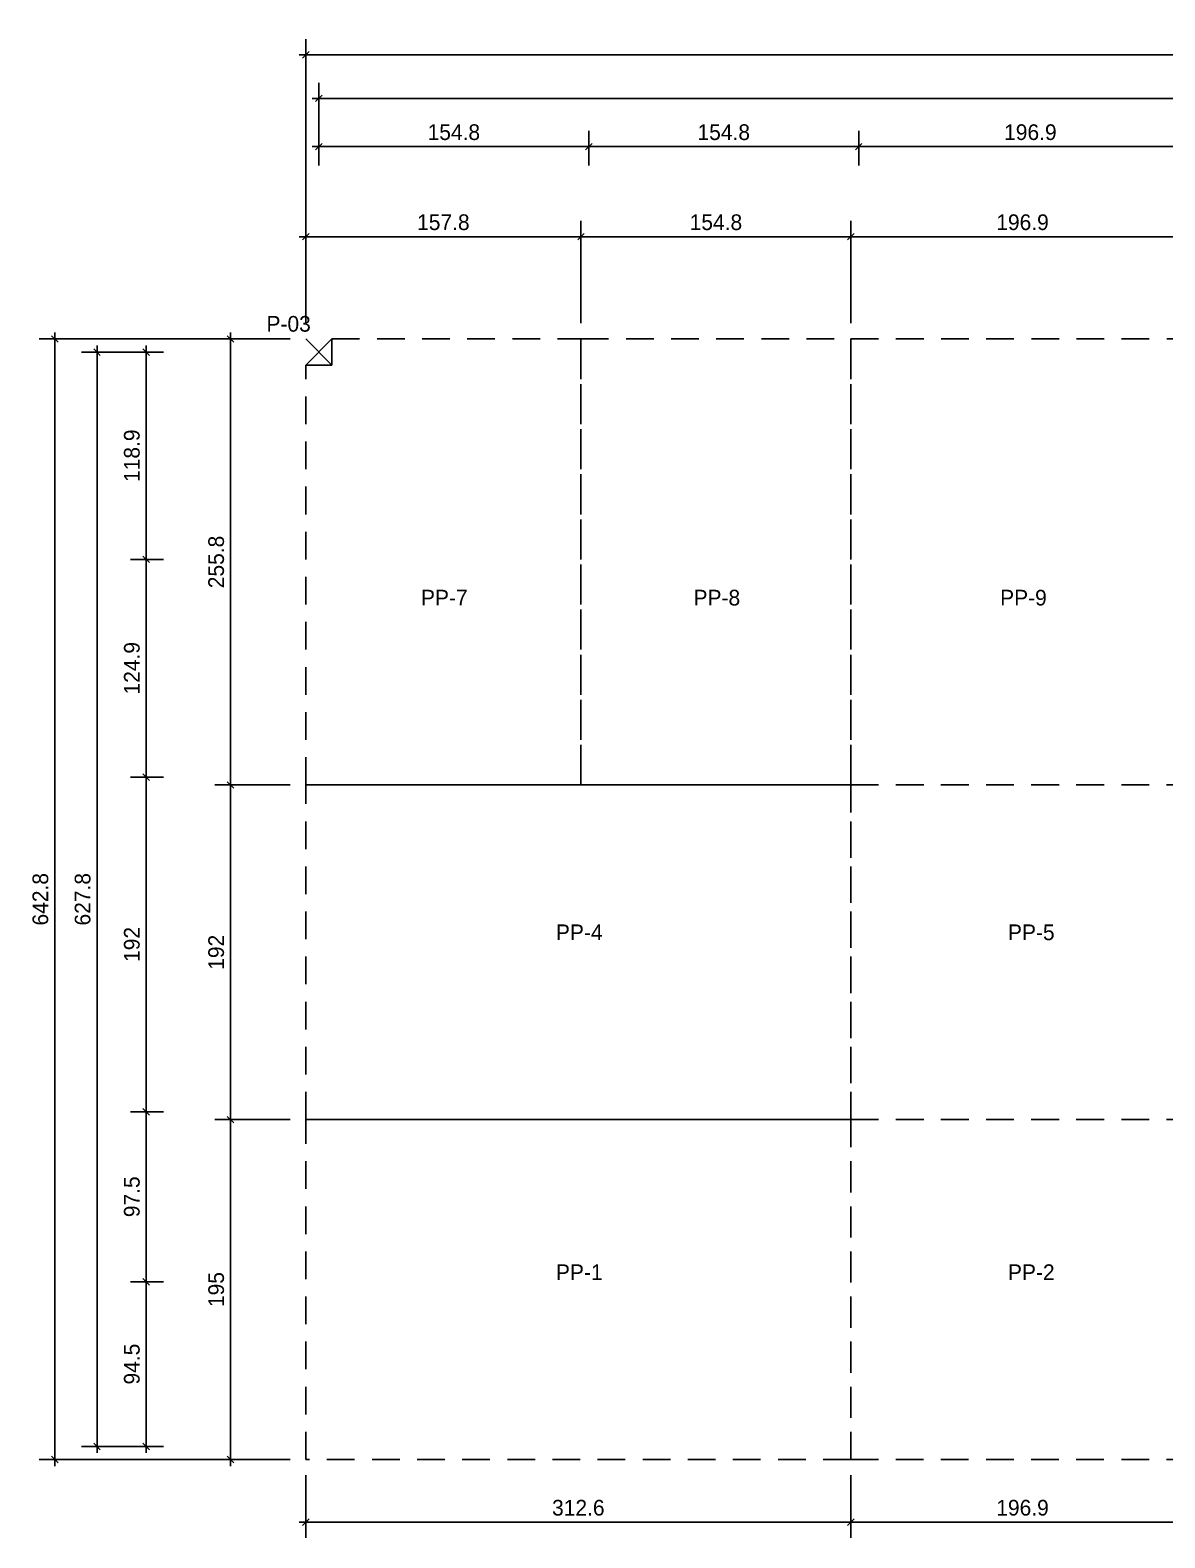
# Model space of a CAD drawing. Header units: millimetres. Extents: x 19442 to 19711, y 4351 to 4752.
# Drawn here: x 19442.45 to 19448.96, y 4515.34 to 4523.99 of the extents above; entities that cross this region are included whole.
import ezdxf

# ---------------------------------------------------------------- set-up
doc = ezdxf.new("R2010")
doc.units = ezdxf.units.MM
doc.set_wipeout_variables(frame=1)
doc.linetypes.add('HIDDEN2', pattern=[4.7625, 3.175, -1.5875])
for name, color, linetype in [('0 @ 0.5', 7, 'Continuous'), ('PROYECCION DE PANELES', 4, 'Continuous'), ('TEXTO @ 0.5', 2, 'Continuous')]:
    doc.layers.add(name, color=color, linetype=linetype)
doc.styles.add('century gothic', font='GOTHIC.TTF')
doc.dimstyles.new('ANOTATIVE CM SMCONSTRUCCIONES', dxfattribs={"dimscale": 0, "dimtxt": 0.18, "dimasz": 0.15, "dimexe": 0.18, "dimexo": 0.18, "dimgap": 0.07, "dimtad": 1, "dimdec": 1, "dimlfac": 100, "dimdsep": 46, "dimtxsty": 'century gothic', "dimblk1": 'FLECHA1', "dimblk2": 'FLECHA1', "dimsah": 1, "dimcen": 0.18, "dimdle": 0.075, "dimclrd": 1, "dimclre": 1, "dimclrt": 2, "dimaunit": 1, "dimadec": 0, "dimazin": 2, "dimtfac": 0.75, "dimtdec": 1, "dimtix": 1, "dimtmove": 2, "dimatfit": 3, "dimfxl": 0.09, "dimtvp": 1.5, "dimtfill": 1, "dimtolj": 1, "dimtzin": 0, "dimarcsym": 0})

# ---------------------------------------------------------------- blocks, each defined once
blk = doc.blocks.new('FLECHA1')
at = {"color": 1}
blk.add_line((-1, 0), (0.5, 0), dxfattribs=at)
at = {"color": 4}
blk.add_line((-0.25, -0.25), (0.25, 0.25), dxfattribs=at)
blk = doc.blocks.new('*D384')
at = {"color": 1, "lineweight": -2, "transparency": 16777216}
for p, q in [((19444.108, 4523.2156), (19444.108, 4523.4145)), ((19445.6561, 4523.2156), (19445.6561, 4523.4145)), ((19444.183, 4523.3245), (19445.5811, 4523.3245))]:
    blk.add_line(p, q, dxfattribs=at)
at = {"layer": 'Defpoints', "color": 0, "transparency": 16777216}
for p in [(19445.6561, 4523.3245), (19444.108, 4523.1256), (19445.6561, 4523.1256)]:
    blk.add_point(p, dxfattribs=at)
at = {"color": 1, "lineweight": -2, "transparency": 16777216, "xscale": 0.075, "yscale": 0.075, "zscale": 0.075, "rotation": 180}
blk.add_blockref('FLECHA1', (19444.108, 4523.3245), dxfattribs=at)
at = {"color": 1, "lineweight": -2, "transparency": 16777216, "xscale": 0.075, "yscale": 0.075, "zscale": 0.075}
blk.add_blockref('FLECHA1', (19445.6561, 4523.3245), dxfattribs=at)
at = {"color": 2, "transparency": 16777216, "insert": (19444.8821, 4523.4068), "char_height": 0.09, "attachment_point": 5, "style": 'century gothic', "bg_fill": 3, "box_fill_scale": 1.1, "bg_fill_color": 256, "bg_fill_true_color": 13158600, "bg_fill_transparency": 0}
blk.add_mtext('\\A1;154.8', dxfattribs=at)
blk = doc.blocks.new('*D385')
at = {"color": 1, "lineweight": -2, "transparency": 16777216}
for p, q in [((19445.6561, 4523.2156), (19445.6561, 4523.4145)), ((19447.2042, 4523.2156), (19447.2042, 4523.4145)), ((19445.7311, 4523.3245), (19447.1292, 4523.3245))]:
    blk.add_line(p, q, dxfattribs=at)
at = {"layer": 'Defpoints', "color": 0, "transparency": 16777216}
for p in [(19447.2042, 4523.3245), (19445.6561, 4523.1256), (19447.2042, 4523.1256)]:
    blk.add_point(p, dxfattribs=at)
at = {"color": 1, "lineweight": -2, "transparency": 16777216, "xscale": 0.075, "yscale": 0.075, "zscale": 0.075, "rotation": 180}
blk.add_blockref('FLECHA1', (19445.6561, 4523.3245), dxfattribs=at)
at = {"color": 1, "lineweight": -2, "transparency": 16777216, "xscale": 0.075, "yscale": 0.075, "zscale": 0.075}
blk.add_blockref('FLECHA1', (19447.2042, 4523.3245), dxfattribs=at)
at = {"color": 2, "transparency": 16777216, "insert": (19446.4302, 4523.4068), "char_height": 0.09, "attachment_point": 5, "style": 'century gothic', "bg_fill": 3, "box_fill_scale": 1.1, "bg_fill_color": 256, "bg_fill_true_color": 13158600, "bg_fill_transparency": 0}
blk.add_mtext('\\A1;154.8', dxfattribs=at)
blk = doc.blocks.new('*D386')
at = {"color": 1, "lineweight": -2, "transparency": 16777216}
for p, q in [((19447.2042, 4523.33), (19447.2042, 4523.4145)), ((19449.173, 4523.3197), (19449.173, 4523.4145)), ((19447.2792, 4523.3245), (19449.098, 4523.3245))]:
    blk.add_line(p, q, dxfattribs=at)
at = {"layer": 'Defpoints', "color": 0, "transparency": 16777216}
for p in [(19449.173, 4523.3245), (19447.2042, 4523.24), (19449.173, 4523.2297)]:
    blk.add_point(p, dxfattribs=at)
at = {"color": 1, "lineweight": -2, "transparency": 16777216, "xscale": 0.075, "yscale": 0.075, "zscale": 0.075, "rotation": 180}
blk.add_blockref('FLECHA1', (19447.2042, 4523.3245), dxfattribs=at)
at = {"color": 1, "lineweight": -2, "transparency": 16777216, "xscale": 0.075, "yscale": 0.075, "zscale": 0.075}
blk.add_blockref('FLECHA1', (19449.173, 4523.3245), dxfattribs=at)
at = {"color": 2, "transparency": 16777216, "insert": (19448.1886, 4523.4068), "char_height": 0.09, "attachment_point": 5, "style": 'century gothic', "bg_fill": 3, "box_fill_scale": 1.1, "bg_fill_color": 256, "bg_fill_true_color": 13158600, "bg_fill_transparency": 0}
blk.add_mtext('\\A1;196.9', dxfattribs=at)
blk = doc.blocks.new('*D390')
at = {"color": 1, "lineweight": -2, "transparency": 16777216}
for p, q in [((19444.108, 4523.33), (19444.108, 4523.6913)), ((19454.2379, 4523.2156), (19454.2379, 4523.6913)), ((19444.183, 4523.6013), (19454.1629, 4523.6013))]:
    blk.add_line(p, q, dxfattribs=at)
at = {"layer": 'Defpoints', "color": 0, "transparency": 16777216}
for p in [(19454.2379, 4523.6013), (19444.108, 4523.24), (19454.2379, 4523.1256)]:
    blk.add_point(p, dxfattribs=at)
at = {"color": 1, "lineweight": -2, "transparency": 16777216, "xscale": 0.075, "yscale": 0.075, "zscale": 0.075, "rotation": 180}
blk.add_blockref('FLECHA1', (19444.108, 4523.6013), dxfattribs=at)
at = {"color": 1, "lineweight": -2, "transparency": 16777216, "xscale": 0.075, "yscale": 0.075, "zscale": 0.075}
blk.add_blockref('FLECHA1', (19454.2379, 4523.6013), dxfattribs=at)
at = {"color": 2, "transparency": 16777216, "insert": (19449.173, 4523.6835), "char_height": 0.09, "attachment_point": 5, "style": 'century gothic', "bg_fill": 3, "box_fill_scale": 1.1, "bg_fill_color": 256, "bg_fill_true_color": 13158600, "bg_fill_transparency": 0}
blk.add_mtext('\\A1;1013', dxfattribs=at)
blk = doc.blocks.new('*D391')
at = {"color": 1, "lineweight": -2, "transparency": 16777216}
for p, q in [((19443.2163, 4522.1459), (19443.0282, 4522.1459)), ((19443.1182, 4522.0709), (19443.1182, 4521.0317)), ((19443.2163, 4520.9567), (19443.0282, 4520.9567))]:
    blk.add_line(p, q, dxfattribs=at)
at = {"layer": 'Defpoints', "color": 0, "transparency": 16777216}
for p in [(19443.3063, 4522.1459), (19443.1182, 4520.9567), (19443.3063, 4520.9567)]:
    blk.add_point(p, dxfattribs=at)
at = {"color": 1, "lineweight": -2, "transparency": 16777216, "xscale": 0.075, "yscale": 0.075, "zscale": 0.075}
for p, rotation in [((19443.1182, 4522.1459), 90), ((19443.1182, 4520.9567), 270)]:
    blk.add_blockref('FLECHA1', p, dxfattribs=dict(at, rotation=rotation))
at = {"color": 2, "transparency": 16777216, "insert": (19443.0359, 4521.5513), "char_height": 0.09, "attachment_point": 5, "rotation": 90, "style": 'century gothic', "bg_fill": 3, "box_fill_scale": 1.1, "bg_fill_color": 256, "bg_fill_true_color": 13158600, "bg_fill_transparency": 0}
blk.add_mtext('\\A1;118.9', dxfattribs=at)
blk = doc.blocks.new('*D392')
at = {"color": 1, "lineweight": -2, "transparency": 16777216}
for p, q in [((19443.2163, 4520.9567), (19443.0282, 4520.9567)), ((19443.1182, 4520.8817), (19443.1182, 4519.7825)), ((19443.2163, 4519.7075), (19443.0282, 4519.7075))]:
    blk.add_line(p, q, dxfattribs=at)
at = {"layer": 'Defpoints', "color": 0, "transparency": 16777216}
for p in [(19443.3063, 4520.9567), (19443.1182, 4519.7075), (19443.3063, 4519.7075)]:
    blk.add_point(p, dxfattribs=at)
at = {"color": 1, "lineweight": -2, "transparency": 16777216, "xscale": 0.075, "yscale": 0.075, "zscale": 0.075}
for p, rotation in [((19443.1182, 4520.9567), 90), ((19443.1182, 4519.7075), 270)]:
    blk.add_blockref('FLECHA1', p, dxfattribs=dict(at, rotation=rotation))
at = {"color": 2, "transparency": 16777216, "insert": (19443.0359, 4520.3321), "char_height": 0.09, "attachment_point": 5, "rotation": 90, "style": 'century gothic', "bg_fill": 3, "box_fill_scale": 1.1, "bg_fill_color": 256, "bg_fill_true_color": 13158600, "bg_fill_transparency": 0}
blk.add_mtext('\\A1;124.9', dxfattribs=at)
blk = doc.blocks.new('*D393')
at = {"color": 1, "lineweight": -2, "transparency": 16777216}
for p, q in [((19443.2163, 4519.7075), (19443.0282, 4519.7075)), ((19443.1182, 4519.6325), (19443.1182, 4517.8625)), ((19443.2163, 4517.7875), (19443.0282, 4517.7875))]:
    blk.add_line(p, q, dxfattribs=at)
at = {"layer": 'Defpoints', "color": 0, "transparency": 16777216}
for p in [(19443.3063, 4519.7075), (19443.1182, 4517.7875), (19443.3063, 4517.7875)]:
    blk.add_point(p, dxfattribs=at)
at = {"color": 1, "lineweight": -2, "transparency": 16777216, "xscale": 0.075, "yscale": 0.075, "zscale": 0.075}
for p, rotation in [((19443.1182, 4519.7075), 90), ((19443.1182, 4517.7875), 270)]:
    blk.add_blockref('FLECHA1', p, dxfattribs=dict(at, rotation=rotation))
at = {"color": 2, "transparency": 16777216, "insert": (19443.0359, 4518.7475), "char_height": 0.09, "attachment_point": 5, "rotation": 90, "style": 'century gothic', "bg_fill": 3, "box_fill_scale": 1.1, "bg_fill_color": 256, "bg_fill_true_color": 13158600, "bg_fill_transparency": 0}
blk.add_mtext('\\A1;192', dxfattribs=at)
blk = doc.blocks.new('*D394')
at = {"color": 1, "lineweight": -2, "transparency": 16777216}
for p, q in [((19443.2163, 4522.1459), (19442.7458, 4522.1459)), ((19442.8358, 4522.0709), (19442.8358, 4515.9425)), ((19443.2163, 4515.8675), (19442.7458, 4515.8675))]:
    blk.add_line(p, q, dxfattribs=at)
at = {"layer": 'Defpoints', "color": 0, "transparency": 16777216}
for p in [(19443.3063, 4522.1459), (19442.8358, 4515.8675), (19443.3063, 4515.8675)]:
    blk.add_point(p, dxfattribs=at)
at = {"color": 1, "lineweight": -2, "transparency": 16777216, "xscale": 0.075, "yscale": 0.075, "zscale": 0.075}
for p, rotation in [((19442.8358, 4522.1459), 90), ((19442.8358, 4515.8675), 270)]:
    blk.add_blockref('FLECHA1', p, dxfattribs=dict(at, rotation=rotation))
at = {"color": 2, "transparency": 16777216, "insert": (19442.7535, 4519.0067), "char_height": 0.09, "attachment_point": 5, "rotation": 90, "style": 'century gothic', "bg_fill": 3, "box_fill_scale": 1.1, "bg_fill_color": 256, "bg_fill_true_color": 13158600, "bg_fill_transparency": 0}
blk.add_mtext('\\A1;627.8', dxfattribs=at)
blk = doc.blocks.new('*D405')
at = {"color": 1, "lineweight": -2, "transparency": 16777216}
for p, q in [((19445.6561, 4523.2156), (19445.6561, 4523.4145)), ((19447.2042, 4523.2156), (19447.2042, 4523.4145)), ((19445.7311, 4523.3245), (19447.1292, 4523.3245))]:
    blk.add_line(p, q, dxfattribs=at)
at = {"layer": 'Defpoints', "color": 0, "transparency": 16777216}
for p in [(19447.2042, 4523.3245), (19445.6561, 4523.1256), (19447.2042, 4523.1256)]:
    blk.add_point(p, dxfattribs=at)
at = {"color": 1, "lineweight": -2, "transparency": 16777216, "xscale": 0.075, "yscale": 0.075, "zscale": 0.075, "rotation": 180}
blk.add_blockref('FLECHA1', (19445.6561, 4523.3245), dxfattribs=at)
at = {"color": 1, "lineweight": -2, "transparency": 16777216, "xscale": 0.075, "yscale": 0.075, "zscale": 0.075}
blk.add_blockref('FLECHA1', (19447.2042, 4523.3245), dxfattribs=at)
at = {"color": 2, "transparency": 16777216, "insert": (19446.4302, 4523.4068), "char_height": 0.09, "attachment_point": 5, "style": 'century gothic', "bg_fill": 3, "box_fill_scale": 1.1, "bg_fill_color": 256, "bg_fill_true_color": 13158600, "bg_fill_transparency": 0}
blk.add_mtext('\\A1;154.8', dxfattribs=at)
blk = doc.blocks.new('*D406')
at = {"color": 1, "lineweight": -2, "transparency": 16777216}
for p, q in [((19447.2042, 4523.2156), (19447.2042, 4523.4145)), ((19449.173, 4523.2156), (19449.173, 4523.4145)), ((19447.2792, 4523.3245), (19449.098, 4523.3245))]:
    blk.add_line(p, q, dxfattribs=at)
at = {"layer": 'Defpoints', "color": 0, "transparency": 16777216}
for p in [(19449.173, 4523.3245), (19447.2042, 4523.1256), (19449.173, 4523.1256)]:
    blk.add_point(p, dxfattribs=at)
at = {"color": 1, "lineweight": -2, "transparency": 16777216, "xscale": 0.075, "yscale": 0.075, "zscale": 0.075, "rotation": 180}
blk.add_blockref('FLECHA1', (19447.2042, 4523.3245), dxfattribs=at)
at = {"color": 1, "lineweight": -2, "transparency": 16777216, "xscale": 0.075, "yscale": 0.075, "zscale": 0.075}
blk.add_blockref('FLECHA1', (19449.173, 4523.3245), dxfattribs=at)
at = {"color": 2, "transparency": 16777216, "insert": (19448.1886, 4523.4068), "char_height": 0.09, "attachment_point": 5, "style": 'century gothic', "bg_fill": 3, "box_fill_scale": 1.1, "bg_fill_color": 256, "bg_fill_true_color": 13158600, "bg_fill_transparency": 0}
blk.add_mtext('\\A1;196.9', dxfattribs=at)
blk = doc.blocks.new('*D410')
at = {"color": 1, "lineweight": -2, "transparency": 16777216}
for p, q in [((19443.2163, 4517.7875), (19443.0282, 4517.7875)), ((19443.1182, 4517.7125), (19443.1182, 4516.8875)), ((19443.2163, 4516.8125), (19443.0282, 4516.8125))]:
    blk.add_line(p, q, dxfattribs=at)
at = {"layer": 'Defpoints', "color": 0, "transparency": 16777216}
for p in [(19443.3063, 4517.7875), (19443.1182, 4516.8125), (19443.3063, 4516.8125)]:
    blk.add_point(p, dxfattribs=at)
at = {"color": 1, "lineweight": -2, "transparency": 16777216, "xscale": 0.075, "yscale": 0.075, "zscale": 0.075}
for p, rotation in [((19443.1182, 4517.7875), 90), ((19443.1182, 4516.8125), 270)]:
    blk.add_blockref('FLECHA1', p, dxfattribs=dict(at, rotation=rotation))
at = {"color": 2, "transparency": 16777216, "insert": (19443.0359, 4517.3), "char_height": 0.09, "attachment_point": 5, "rotation": 90, "style": 'century gothic', "bg_fill": 3, "box_fill_scale": 1.1, "bg_fill_color": 256, "bg_fill_true_color": 13158600, "bg_fill_transparency": 0}
blk.add_mtext('\\A1;97.5', dxfattribs=at)
blk = doc.blocks.new('*D411')
at = {"color": 1, "lineweight": -2, "transparency": 16777216}
for p, q in [((19443.2163, 4516.8125), (19443.0282, 4516.8125)), ((19443.1182, 4516.7375), (19443.1182, 4515.9425)), ((19443.2163, 4515.8675), (19443.0282, 4515.8675))]:
    blk.add_line(p, q, dxfattribs=at)
at = {"layer": 'Defpoints', "color": 0, "transparency": 16777216}
for p in [(19443.3063, 4516.8125), (19443.1182, 4515.8675), (19443.3063, 4515.8675)]:
    blk.add_point(p, dxfattribs=at)
at = {"color": 1, "lineweight": -2, "transparency": 16777216, "xscale": 0.075, "yscale": 0.075, "zscale": 0.075}
for p, rotation in [((19443.1182, 4516.8125), 90), ((19443.1182, 4515.8675), 270)]:
    blk.add_blockref('FLECHA1', p, dxfattribs=dict(at, rotation=rotation))
at = {"color": 2, "transparency": 16777216, "insert": (19443.0359, 4516.34), "char_height": 0.09, "attachment_point": 5, "rotation": 90, "style": 'century gothic', "bg_fill": 3, "box_fill_scale": 1.1, "bg_fill_color": 256, "bg_fill_true_color": 13158600, "bg_fill_transparency": 0}
blk.add_mtext('\\A1;94.5', dxfattribs=at)
blk = doc.blocks.new('*D415')
at = {"color": 1, "lineweight": -2, "transparency": 16777216}
for p, q in [((19444.033, 4522.3109), (19444.033, 4522.8979)), ((19445.6111, 4522.3109), (19445.6111, 4522.8979)), ((19444.108, 4522.8079), (19445.5361, 4522.8079))]:
    blk.add_line(p, q, dxfattribs=at)
at = {"layer": 'Defpoints', "color": 0, "transparency": 16777216}
for p in [(19445.6111, 4522.8079), (19444.033, 4522.2209), (19445.6111, 4522.2209)]:
    blk.add_point(p, dxfattribs=at)
at = {"color": 1, "lineweight": -2, "transparency": 16777216, "xscale": 0.075, "yscale": 0.075, "zscale": 0.075, "rotation": 180}
blk.add_blockref('FLECHA1', (19444.033, 4522.8079), dxfattribs=at)
at = {"color": 1, "lineweight": -2, "transparency": 16777216, "xscale": 0.075, "yscale": 0.075, "zscale": 0.075}
blk.add_blockref('FLECHA1', (19445.6111, 4522.8079), dxfattribs=at)
at = {"color": 2, "transparency": 16777216, "insert": (19444.8221, 4522.8902), "char_height": 0.09, "attachment_point": 5, "style": 'century gothic', "bg_fill": 3, "box_fill_scale": 1.1, "bg_fill_color": 256, "bg_fill_true_color": 13158600, "bg_fill_transparency": 0}
blk.add_mtext('\\A1;157.8', dxfattribs=at)
blk = doc.blocks.new('*D416')
at = {"color": 1, "lineweight": -2, "transparency": 16777216}
for p, q in [((19445.6111, 4522.3109), (19445.6111, 4522.8979)), ((19447.1592, 4522.3109), (19447.1592, 4522.8979)), ((19445.6861, 4522.8079), (19447.0842, 4522.8079))]:
    blk.add_line(p, q, dxfattribs=at)
at = {"layer": 'Defpoints', "color": 0, "transparency": 16777216}
for p in [(19447.1592, 4522.8079), (19445.6111, 4522.2209), (19447.1592, 4522.2209)]:
    blk.add_point(p, dxfattribs=at)
at = {"color": 1, "lineweight": -2, "transparency": 16777216, "xscale": 0.075, "yscale": 0.075, "zscale": 0.075, "rotation": 180}
blk.add_blockref('FLECHA1', (19445.6111, 4522.8079), dxfattribs=at)
at = {"color": 1, "lineweight": -2, "transparency": 16777216, "xscale": 0.075, "yscale": 0.075, "zscale": 0.075}
blk.add_blockref('FLECHA1', (19447.1592, 4522.8079), dxfattribs=at)
at = {"color": 2, "transparency": 16777216, "insert": (19446.3852, 4522.8902), "char_height": 0.09, "attachment_point": 5, "style": 'century gothic', "bg_fill": 3, "box_fill_scale": 1.1, "bg_fill_color": 256, "bg_fill_true_color": 13158600, "bg_fill_transparency": 0}
blk.add_mtext('\\A1;154.8', dxfattribs=at)
blk = doc.blocks.new('*D417')
at = {"color": 1, "lineweight": -2, "transparency": 16777216}
for p, q in [((19447.1592, 4522.3109), (19447.1592, 4522.8979)), ((19449.128, 4522.3109), (19449.128, 4522.8979)), ((19447.2342, 4522.8079), (19449.053, 4522.8079))]:
    blk.add_line(p, q, dxfattribs=at)
at = {"layer": 'Defpoints', "color": 0, "transparency": 16777216}
for p in [(19449.128, 4522.8079), (19447.1592, 4522.2209), (19449.128, 4522.2209)]:
    blk.add_point(p, dxfattribs=at)
at = {"color": 1, "lineweight": -2, "transparency": 16777216, "xscale": 0.075, "yscale": 0.075, "zscale": 0.075, "rotation": 180}
blk.add_blockref('FLECHA1', (19447.1592, 4522.8079), dxfattribs=at)
at = {"color": 1, "lineweight": -2, "transparency": 16777216, "xscale": 0.075, "yscale": 0.075, "zscale": 0.075}
blk.add_blockref('FLECHA1', (19449.128, 4522.8079), dxfattribs=at)
at = {"color": 2, "transparency": 16777216, "insert": (19448.1436, 4522.8902), "char_height": 0.09, "attachment_point": 5, "style": 'century gothic', "bg_fill": 3, "box_fill_scale": 1.1, "bg_fill_color": 256, "bg_fill_true_color": 13158600, "bg_fill_transparency": 0}
blk.add_mtext('\\A1;196.9', dxfattribs=at)
blk = doc.blocks.new('*D419')
at = {"color": 1, "lineweight": -2, "transparency": 16777216}
for p, q in [((19443.943, 4522.2209), (19443.5118, 4522.2209)), ((19443.6018, 4522.1459), (19443.6018, 4519.7375)), ((19443.943, 4519.6625), (19443.5118, 4519.6625))]:
    blk.add_line(p, q, dxfattribs=at)
at = {"layer": 'Defpoints', "color": 0, "transparency": 16777216}
for p in [(19444.033, 4522.2209), (19443.6018, 4519.6625), (19444.033, 4519.6625)]:
    blk.add_point(p, dxfattribs=at)
at = {"color": 1, "lineweight": -2, "transparency": 16777216, "xscale": 0.075, "yscale": 0.075, "zscale": 0.075}
for p, rotation in [((19443.6018, 4522.2209), 90), ((19443.6018, 4519.6625), 270)]:
    blk.add_blockref('FLECHA1', p, dxfattribs=dict(at, rotation=rotation))
at = {"color": 2, "transparency": 16777216, "insert": (19443.5195, 4520.9417), "char_height": 0.09, "attachment_point": 5, "rotation": 90, "style": 'century gothic', "bg_fill": 3, "box_fill_scale": 1.1, "bg_fill_color": 256, "bg_fill_true_color": 13158600, "bg_fill_transparency": 0}
blk.add_mtext('\\A1;255.8', dxfattribs=at)
blk = doc.blocks.new('*D420')
at = {"color": 1, "lineweight": -2, "transparency": 16777216}
for p, q in [((19443.943, 4519.6625), (19443.5118, 4519.6625)), ((19443.6018, 4519.5875), (19443.6018, 4517.8175)), ((19443.943, 4517.7425), (19443.5118, 4517.7425))]:
    blk.add_line(p, q, dxfattribs=at)
at = {"layer": 'Defpoints', "color": 0, "transparency": 16777216}
for p in [(19444.033, 4519.6625), (19443.6018, 4517.7425), (19444.033, 4517.7425)]:
    blk.add_point(p, dxfattribs=at)
at = {"color": 1, "lineweight": -2, "transparency": 16777216, "xscale": 0.075, "yscale": 0.075, "zscale": 0.075}
for p, rotation in [((19443.6018, 4519.6625), 90), ((19443.6018, 4517.7425), 270)]:
    blk.add_blockref('FLECHA1', p, dxfattribs=dict(at, rotation=rotation))
at = {"color": 2, "transparency": 16777216, "insert": (19443.5195, 4518.7025), "char_height": 0.09, "attachment_point": 5, "rotation": 90, "style": 'century gothic', "bg_fill": 3, "box_fill_scale": 1.1, "bg_fill_color": 256, "bg_fill_true_color": 13158600, "bg_fill_transparency": 0}
blk.add_mtext('\\A1;192', dxfattribs=at)
blk = doc.blocks.new('*D421')
at = {"color": 1, "lineweight": -2, "transparency": 16777216}
for p, q in [((19443.943, 4517.7425), (19443.5118, 4517.7425)), ((19443.6018, 4517.6675), (19443.6018, 4515.8675)), ((19443.943, 4515.7925), (19443.5118, 4515.7925))]:
    blk.add_line(p, q, dxfattribs=at)
at = {"layer": 'Defpoints', "color": 0, "transparency": 16777216}
for p in [(19444.033, 4517.7425), (19443.6018, 4515.7925), (19444.033, 4515.7925)]:
    blk.add_point(p, dxfattribs=at)
at = {"color": 1, "lineweight": -2, "transparency": 16777216, "xscale": 0.075, "yscale": 0.075, "zscale": 0.075}
for p, rotation in [((19443.6018, 4517.7425), 90), ((19443.6018, 4515.7925), 270)]:
    blk.add_blockref('FLECHA1', p, dxfattribs=dict(at, rotation=rotation))
at = {"color": 2, "transparency": 16777216, "insert": (19443.5195, 4516.7675), "char_height": 0.09, "attachment_point": 5, "rotation": 90, "style": 'century gothic', "bg_fill": 3, "box_fill_scale": 1.1, "bg_fill_color": 256, "bg_fill_true_color": 13158600, "bg_fill_transparency": 0}
blk.add_mtext('\\A1;195', dxfattribs=at)
blk = doc.blocks.new('*D422')
at = {"color": 1, "lineweight": -2, "transparency": 16777216}
for p, q in [((19444.033, 4515.7025), (19444.033, 4515.3432)), ((19447.1592, 4515.7025), (19447.1592, 4515.3432)), ((19444.108, 4515.4332), (19447.0842, 4515.4332))]:
    blk.add_line(p, q, dxfattribs=at)
at = {"layer": 'Defpoints', "color": 0, "transparency": 16777216}
for p in [(19444.033, 4515.7925), (19447.1592, 4515.7925), (19447.1592, 4515.4332)]:
    blk.add_point(p, dxfattribs=at)
at = {"color": 1, "lineweight": -2, "transparency": 16777216, "xscale": 0.075, "yscale": 0.075, "zscale": 0.075, "rotation": 180}
blk.add_blockref('FLECHA1', (19444.033, 4515.4332), dxfattribs=at)
at = {"color": 1, "lineweight": -2, "transparency": 16777216, "xscale": 0.075, "yscale": 0.075, "zscale": 0.075}
blk.add_blockref('FLECHA1', (19447.1592, 4515.4332), dxfattribs=at)
at = {"color": 2, "transparency": 16777216, "insert": (19445.5961, 4515.5155), "char_height": 0.09, "attachment_point": 5, "style": 'century gothic', "bg_fill": 3, "box_fill_scale": 1.1, "bg_fill_color": 256, "bg_fill_true_color": 13158600, "bg_fill_transparency": 0}
blk.add_mtext('\\A1;312.6', dxfattribs=at)
blk = doc.blocks.new('*D423')
at = {"color": 1, "lineweight": -2, "transparency": 16777216}
for p, q in [((19447.1592, 4515.7025), (19447.1592, 4515.3432)), ((19449.128, 4515.7025), (19449.128, 4515.3432)), ((19447.2342, 4515.4332), (19449.053, 4515.4332))]:
    blk.add_line(p, q, dxfattribs=at)
at = {"layer": 'Defpoints', "color": 0, "transparency": 16777216}
for p in [(19447.1592, 4515.7925), (19449.128, 4515.7925), (19449.128, 4515.4332)]:
    blk.add_point(p, dxfattribs=at)
at = {"color": 1, "lineweight": -2, "transparency": 16777216, "xscale": 0.075, "yscale": 0.075, "zscale": 0.075, "rotation": 180}
blk.add_blockref('FLECHA1', (19447.1592, 4515.4332), dxfattribs=at)
at = {"color": 1, "lineweight": -2, "transparency": 16777216, "xscale": 0.075, "yscale": 0.075, "zscale": 0.075}
blk.add_blockref('FLECHA1', (19449.128, 4515.4332), dxfattribs=at)
at = {"color": 2, "transparency": 16777216, "insert": (19448.1436, 4515.5155), "char_height": 0.09, "attachment_point": 5, "style": 'century gothic', "bg_fill": 3, "box_fill_scale": 1.1, "bg_fill_color": 256, "bg_fill_true_color": 13158600, "bg_fill_transparency": 0}
blk.add_mtext('\\A1;196.9', dxfattribs=at)
blk = doc.blocks.new('*D680')
at = {"color": 1, "lineweight": -2, "transparency": 16777216}
for p, q in [((19444.033, 4522.3109), (19444.033, 4523.9414)), ((19454.3129, 4522.5676), (19454.3129, 4523.9414)), ((19444.108, 4523.8514), (19454.2379, 4523.8514))]:
    blk.add_line(p, q, dxfattribs=at)
at = {"layer": 'Defpoints', "color": 0, "transparency": 16777216}
for p in [(19454.3129, 4523.8514), (19454.3129, 4522.4776), (19444.033, 4522.2209)]:
    blk.add_point(p, dxfattribs=at)
at = {"color": 1, "lineweight": -2, "transparency": 16777216, "xscale": 0.075, "yscale": 0.075, "zscale": 0.075, "rotation": 180}
blk.add_blockref('FLECHA1', (19444.033, 4523.8514), dxfattribs=at)
at = {"color": 1, "lineweight": -2, "transparency": 16777216, "xscale": 0.075, "yscale": 0.075, "zscale": 0.075}
blk.add_blockref('FLECHA1', (19454.3129, 4523.8514), dxfattribs=at)
at = {"color": 2, "transparency": 16777216, "insert": (19449.173, 4523.9337), "char_height": 0.09, "attachment_point": 5, "style": 'century gothic', "bg_fill": 3, "box_fill_scale": 1.1, "bg_fill_color": 256, "bg_fill_true_color": 13158600, "bg_fill_transparency": 0}
blk.add_mtext('\\A1;1028', dxfattribs=at)
blk = doc.blocks.new('*D681')
at = {"color": 1, "lineweight": -2, "transparency": 16777216}
for p, q in [((19443.943, 4522.2209), (19442.5037, 4522.2209)), ((19442.5937, 4522.1459), (19442.5937, 4515.8675)), ((19443.943, 4515.7925), (19442.5037, 4515.7925))]:
    blk.add_line(p, q, dxfattribs=at)
at = {"layer": 'Defpoints', "color": 0, "transparency": 16777216}
for p in [(19444.033, 4522.2209), (19442.5937, 4515.7925), (19444.033, 4515.7925)]:
    blk.add_point(p, dxfattribs=at)
at = {"color": 1, "lineweight": -2, "transparency": 16777216, "xscale": 0.075, "yscale": 0.075, "zscale": 0.075}
for p, rotation in [((19442.5937, 4522.2209), 90), ((19442.5937, 4515.7925), 270)]:
    blk.add_blockref('FLECHA1', p, dxfattribs=dict(at, rotation=rotation))
at = {"color": 2, "transparency": 16777216, "insert": (19442.5114, 4519.0067), "char_height": 0.09, "attachment_point": 5, "rotation": 90, "style": 'century gothic', "bg_fill": 3, "box_fill_scale": 1.1, "bg_fill_color": 256, "bg_fill_true_color": 13158600, "bg_fill_transparency": 0}
blk.add_mtext('\\A1;642.8', dxfattribs=at)

msp = doc.modelspace()

# ---------------------------------------------------------------- linework, layer by layer
at = {"layer": 'PROYECCION DE PANELES', "linetype": 'HIDDEN2', "ltscale": 0.05}
for points in [[(19445.6111, 4522.2209), (19447.1592, 4522.2209), (19447.1592, 4519.6625), (19445.6111, 4519.6625)], [(19447.1592, 4522.2209), (19449.128, 4522.2209), (19449.128, 4519.6625), (19447.1592, 4519.6625)], [(19444.033, 4519.6625), (19447.1592, 4519.6625), (19447.1592, 4517.7425), (19444.033, 4517.7425)], [(19447.1592, 4519.6625), (19449.128, 4519.6625), (19449.128, 4517.7425), (19447.1592, 4517.7425)], [(19444.033, 4517.7425), (19447.1592, 4517.7425), (19447.1592, 4515.7925), (19444.033, 4515.7925)], [(19447.1592, 4517.7425), (19449.128, 4517.7425), (19449.128, 4515.7925), (19447.1592, 4515.7925)]]:
    msp.add_lwpolyline(points, close=True, dxfattribs=at)

# ---------------------------------------------------------------- texts
at = {"layer": 'TEXTO @ 0.5', "color": 2, "char_height": 0.09, "width": 0.238534, "attachment_point": 1, "style": 'century gothic'}
for s, insert in [('PP-7', (19444.6936, 4520.7821)), ('PP-8', (19446.2567, 4520.7821)), ('PP-9', (19448.0151, 4520.7821)), ('PP-4', (19445.4676, 4518.8621)), ('PP-5', (19448.0601, 4518.8621)), ('PP-1', (19445.4676, 4516.9121)), ('PP-2', (19448.0601, 4516.9121))]:
    msp.add_mtext(s, dxfattribs=dict(at, insert=insert))

# ---------------------------------------------------------------- dimensions: what is measured, and where the dimension line sits
at = {"layer": '0 @ 0.5'}
dim = msp.add_linear_dim(base=(19445.6561, 4523.3245), p1=(19444.108, 4523.1256), p2=(19445.6561, 4523.1256), dimstyle='ANOTATIVE CM SMCONSTRUCCIONES', override={"dimscale": 0.5, "dimtix": 1, "dimtofl": 1, "dimtmove": 2, "dimatfit": 3}, dxfattribs=at)
dim.commit()
dim.dimension.update_dxf_attribs({"geometry": '*D384', "text_midpoint": (19444.8821, 4523.4068)})
dim = msp.add_linear_dim(base=(19443.1182, 4520.9567), p1=(19443.3063, 4522.1459), p2=(19443.3063, 4520.9567), angle=90, dimstyle='ANOTATIVE CM SMCONSTRUCCIONES', override={"dimscale": 0.5, "dimtix": 1, "dimtofl": 1, "dimtmove": 2, "dimatfit": 3}, dxfattribs=at)
dim.commit()
dim.dimension.update_dxf_attribs({"geometry": '*D391', "text_midpoint": (19443.0359, 4521.5513)})

# ---------------------------------------------------------------- wipeouts: each hides what was drawn before it
at = {"color": 2}
msp.add_wipeout([(19444.033, 4522.2209), (19444.183, 4522.2209), (19444.183, 4522.0709), (19444.033, 4522.0709)], dxfattribs=at)

# ---------------------------------------------------------------- next in the draw order: linework, layer by layer
for p, q in [((19444.033, 4522.2209), (19444.183, 4522.0709)), ((19444.033, 4522.0709), (19444.183, 4522.2209))]:
    msp.add_line(p, q, dxfattribs=at)
at = {"layer": 'PROYECCION DE PANELES', "linetype": 'HIDDEN2', "ltscale": 0.05}
msp.add_lwpolyline([(19444.033, 4522.0709), (19444.183, 4522.0709), (19444.183, 4522.2209), (19445.6111, 4522.2209), (19445.6111, 4519.6625), (19444.033, 4519.6625), (19444.033, 4522.0709)], dxfattribs=at)

# ---------------------------------------------------------------- next in the draw order: texts
at = {"layer": 'TEXTO @ 0.5', "color": 2, "insert": (19443.8076, 4522.3529), "char_height": 0.09, "width": 0.238534, "attachment_point": 1, "style": 'century gothic'}
msp.add_mtext('P-03', dxfattribs=at)

# ---------------------------------------------------------------- next in the draw order: dimensions: what is measured, and where the dimension line sits
at = {"layer": '0 @ 0.5'}
dim = msp.add_linear_dim(base=(19447.2042, 4523.3245), p1=(19445.6561, 4523.1256), p2=(19447.2042, 4523.1256), dimstyle='ANOTATIVE CM SMCONSTRUCCIONES', override={"dimscale": 0.5, "dimtix": 1, "dimtofl": 1, "dimtmove": 2, "dimatfit": 3}, dxfattribs=at)
dim.commit()
dim.dimension.update_dxf_attribs({"geometry": '*D385', "text_midpoint": (19446.4302, 4523.4068)})
dim = msp.add_linear_dim(base=(19443.1182, 4519.7075), p1=(19443.3063, 4520.9567), p2=(19443.3063, 4519.7075), angle=90, dimstyle='ANOTATIVE CM SMCONSTRUCCIONES', override={"dimscale": 0.5, "dimtix": 1, "dimtofl": 1, "dimtmove": 2, "dimatfit": 3}, dxfattribs=at)
dim.commit()
dim.dimension.update_dxf_attribs({"geometry": '*D392', "text_midpoint": (19443.0359, 4520.3321)})

# ---------------------------------------------------------------- next in the draw order: dimensions: what is measured, and where the dimension line sits
for base, p1, p2, picture, middle in [((19449.173, 4523.3245), (19447.2042, 4523.24), (19449.173, 4523.2297), '*D386', (19448.1886, 4523.4068)), ((19445.6111, 4522.8079), (19444.033, 4522.2209), (19445.6111, 4522.2209), '*D415', (19444.8221, 4522.8902))]:
    dim = msp.add_linear_dim(base=base, p1=p1, p2=p2, dimstyle='ANOTATIVE CM SMCONSTRUCCIONES', override={"dimscale": 0.5, "dimtix": 1, "dimtofl": 1, "dimtmove": 2, "dimatfit": 3}, dxfattribs=at)
    dim.commit()
    dim.dimension.update_dxf_attribs({"geometry": picture, "text_midpoint": middle})
dim = msp.add_linear_dim(base=(19443.1182, 4517.7875), p1=(19443.3063, 4519.7075), p2=(19443.3063, 4517.7875), angle=90, dimstyle='ANOTATIVE CM SMCONSTRUCCIONES', override={"dimscale": 0.5, "dimtix": 1, "dimtofl": 1, "dimtmove": 2, "dimatfit": 3}, dxfattribs=at)
dim.commit()
dim.dimension.update_dxf_attribs({"geometry": '*D393', "text_midpoint": (19443.0359, 4518.7475)})

# ---------------------------------------------------------------- next in the draw order: dimensions: what is measured, and where the dimension line sits
for base, p1, p2, picture, middle in [((19454.2379, 4523.6013), (19444.108, 4523.24), (19454.2379, 4523.1256), '*D390', (19449.173, 4523.6835)), ((19447.1592, 4522.8079), (19445.6111, 4522.2209), (19447.1592, 4522.2209), '*D416', (19446.3852, 4522.8902))]:
    dim = msp.add_linear_dim(base=base, p1=p1, p2=p2, dimstyle='ANOTATIVE CM SMCONSTRUCCIONES', override={"dimscale": 0.5, "dimtix": 1, "dimtofl": 1, "dimtmove": 2, "dimatfit": 3}, dxfattribs=at)
    dim.commit()
    dim.dimension.update_dxf_attribs({"geometry": picture, "text_midpoint": middle})
for base, p1, p2, picture, middle in [((19443.6018, 4519.6625), (19444.033, 4522.2209), (19444.033, 4519.6625), '*D419', (19443.5195, 4520.9417)), ((19442.8358, 4515.8675), (19443.3063, 4522.1459), (19443.3063, 4515.8675), '*D394', (19442.7535, 4519.0067))]:
    dim = msp.add_linear_dim(base=base, p1=p1, p2=p2, angle=90, dimstyle='ANOTATIVE CM SMCONSTRUCCIONES', override={"dimscale": 0.5, "dimtix": 1, "dimtofl": 1, "dimtmove": 2, "dimatfit": 3}, dxfattribs=at)
    dim.commit()
    dim.dimension.update_dxf_attribs({"geometry": picture, "text_midpoint": middle})

# ---------------------------------------------------------------- next in the draw order: dimensions: what is measured, and where the dimension line sits
for base, p1, p2, picture, middle in [((19447.2042, 4523.3245), (19445.6561, 4523.1256), (19447.2042, 4523.1256), '*D405', (19446.4302, 4523.4068)), ((19449.128, 4522.8079), (19447.1592, 4522.2209), (19449.128, 4522.2209), '*D417', (19448.1436, 4522.8902))]:
    dim = msp.add_linear_dim(base=base, p1=p1, p2=p2, dimstyle='ANOTATIVE CM SMCONSTRUCCIONES', override={"dimscale": 0.5, "dimtix": 1, "dimtofl": 1, "dimtmove": 2, "dimatfit": 3}, dxfattribs=at)
    dim.commit()
    dim.dimension.update_dxf_attribs({"geometry": picture, "text_midpoint": middle})
for base, p1, p2, picture, middle in [((19443.6018, 4517.7425), (19444.033, 4519.6625), (19444.033, 4517.7425), '*D420', (19443.5195, 4518.7025)), ((19443.1182, 4516.8125), (19443.3063, 4517.7875), (19443.3063, 4516.8125), '*D410', (19443.0359, 4517.3))]:
    dim = msp.add_linear_dim(base=base, p1=p1, p2=p2, angle=90, dimstyle='ANOTATIVE CM SMCONSTRUCCIONES', override={"dimscale": 0.5, "dimtix": 1, "dimtofl": 1, "dimtmove": 2, "dimatfit": 3}, dxfattribs=at)
    dim.commit()
    dim.dimension.update_dxf_attribs({"geometry": picture, "text_midpoint": middle})

# ---------------------------------------------------------------- next in the draw order: dimensions: what is measured, and where the dimension line sits
dim = msp.add_linear_dim(base=(19449.173, 4523.3245), p1=(19447.2042, 4523.1256), p2=(19449.173, 4523.1256), dimstyle='ANOTATIVE CM SMCONSTRUCCIONES', override={"dimscale": 0.5, "dimtix": 1, "dimtofl": 1, "dimtmove": 2, "dimatfit": 3}, dxfattribs=at)
dim.commit()
dim.dimension.update_dxf_attribs({"geometry": '*D406', "text_midpoint": (19448.1886, 4523.4068)})
for base, p1, p2, picture, middle in [((19443.6018, 4515.7925), (19444.033, 4517.7425), (19444.033, 4515.7925), '*D421', (19443.5195, 4516.7675)), ((19443.1182, 4515.8675), (19443.3063, 4516.8125), (19443.3063, 4515.8675), '*D411', (19443.0359, 4516.34))]:
    dim = msp.add_linear_dim(base=base, p1=p1, p2=p2, angle=90, dimstyle='ANOTATIVE CM SMCONSTRUCCIONES', override={"dimscale": 0.5, "dimtix": 1, "dimtofl": 1, "dimtmove": 2, "dimatfit": 3}, dxfattribs=at)
    dim.commit()
    dim.dimension.update_dxf_attribs({"geometry": picture, "text_midpoint": middle})

# ---------------------------------------------------------------- next in the draw order: dimensions: what is measured, and where the dimension line sits
for base, p1, p2, picture, middle in [((19454.3129, 4523.8514), (19444.033, 4522.2209), (19454.3129, 4522.4776), '*D680', (19449.173, 4523.9337)), ((19447.1592, 4515.4332), (19444.033, 4515.7925), (19447.1592, 4515.7925), '*D422', (19445.5961, 4515.5155))]:
    dim = msp.add_linear_dim(base=base, p1=p1, p2=p2, dimstyle='ANOTATIVE CM SMCONSTRUCCIONES', override={"dimscale": 0.5, "dimtix": 1, "dimtofl": 1, "dimtmove": 2, "dimatfit": 3}, dxfattribs=at)
    dim.commit()
    dim.dimension.update_dxf_attribs({"geometry": picture, "text_midpoint": middle})

# ---------------------------------------------------------------- next in the draw order: dimensions: what is measured, and where the dimension line sits
dim = msp.add_linear_dim(base=(19442.5937, 4515.7925), p1=(19444.033, 4522.2209), p2=(19444.033, 4515.7925), angle=90, dimstyle='ANOTATIVE CM SMCONSTRUCCIONES', override={"dimscale": 0.5, "dimtix": 1, "dimtofl": 1, "dimtmove": 2, "dimatfit": 3}, dxfattribs=at)
dim.commit()
dim.dimension.update_dxf_attribs({"geometry": '*D681', "text_midpoint": (19442.5114, 4519.0067)})
dim = msp.add_linear_dim(base=(19449.128, 4515.4332), p1=(19447.1592, 4515.7925), p2=(19449.128, 4515.7925), dimstyle='ANOTATIVE CM SMCONSTRUCCIONES', override={"dimscale": 0.5, "dimtix": 1, "dimtofl": 1, "dimtmove": 2, "dimatfit": 3}, dxfattribs=at)
dim.commit()
dim.dimension.update_dxf_attribs({"geometry": '*D423', "text_midpoint": (19448.1436, 4515.5155)})

doc.saveas('drawing.dxf')
